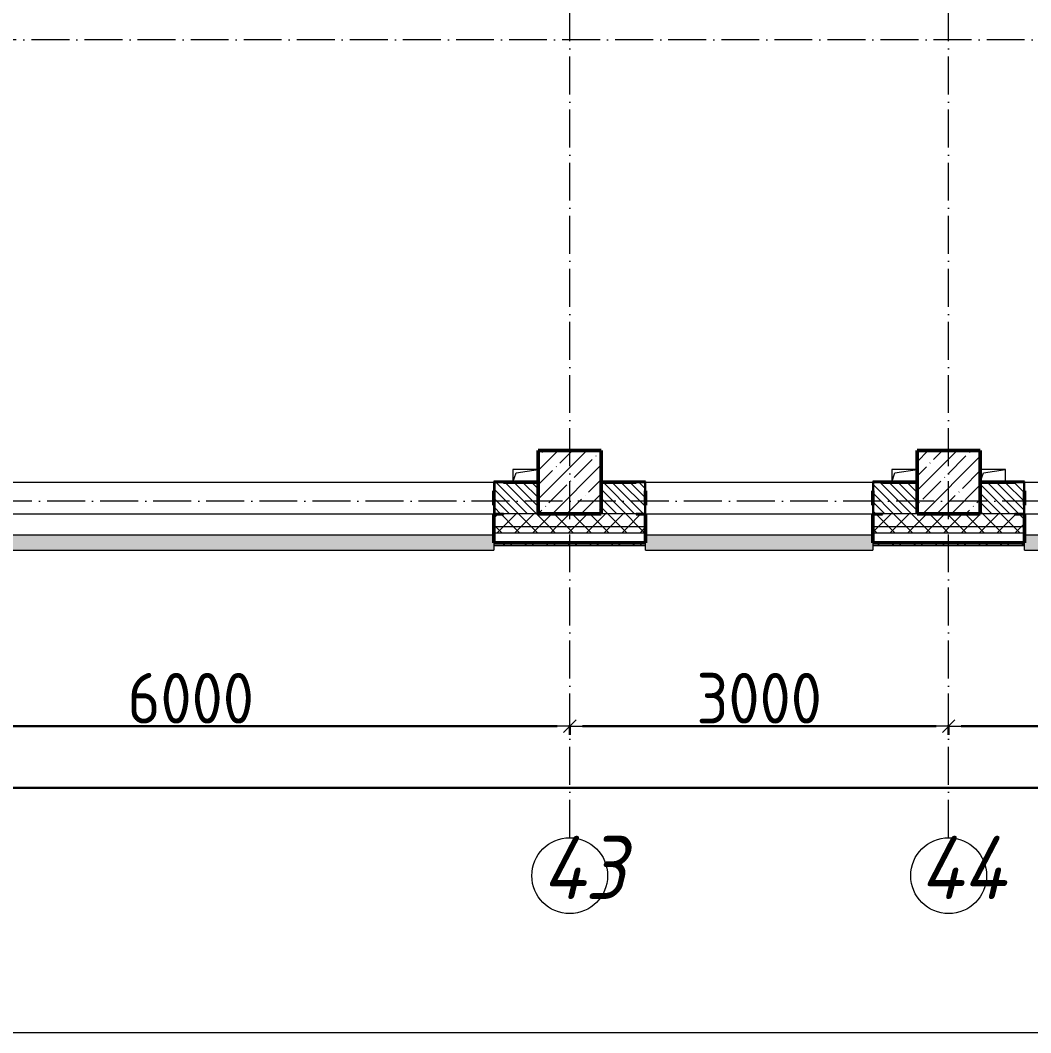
# Model space of a CAD drawing. Header units: millimetres. Extents: x -213536 to 1564669, y -45299 to 942238.
# Drawn here: x 39658 to 47658, y 452991 to 461002 of the extents above; entities that cross this region are included whole.
import ezdxf

# ---------------------------------------------------------------- set-up
doc = ezdxf.new("R2010")
doc.units = ezdxf.units.MM
doc.linetypes.add('50_200_ШТРИХ_1Т_ш5_п1_п1_', pattern=[700, 500, -100, 0, -100])
for name, color, linetype, lineweight in [('3.1) ЖБ окна 1.2 м', 102, 'Continuous', 30), ('A-____-____-DIMS', 7, 'Continuous', 9), ('A-GENM-____-MCUT', 7, 'Continuous', 25), ('A-GENM-____-OTLN', 7, 'Continuous', 9), ('A-GENM-____-OTLN-1', 7, 'Continuous', 25), ('A-GLAZ-____-OTLN', 7, 'Continuous', 9), ('A-WALL-____-MCUT-2', 7, 'Continuous', 50), ('A-WALL-____-MCUT-3', 7, 'Continuous', 9), ('A-WALL-____-OTLN', 7, 'Continuous', 9), ('A-WALL-____-PATT-1', 7, 'Continuous', 9), ('A-WALL-FNSH-MCUT-1', 7, 'Continuous', 9), ('S-COLS-____-MCUT', 7, 'Continuous', 50), ('S-COLS-____-OTLN', 7, 'Continuous', 9), ('S-GRID-____-IDEN', 7, 'Continuous', 9), ('S-GRID-____-OTLN-1', 7, '50_200_ШТРИХ_1Т_ш5_п1_п1_', 9)]:
    doc.layers.add(name, color=color, linetype=linetype, lineweight=lineweight)
doc.layers.add('A-GLAZ-____-OTLN-1', color=7, linetype='Continuous', lineweight=9, true_color=0xc0c0c0)
doc.styles.add('ISOCPEUR_I', font='isocpeui.ttf', dxfattribs={"width": 0.9, "height": 2.5})
doc.styles.add('СПДС', font='isocpeur.ttf', dxfattribs={"width": 0.9})
doc.dimstyles.new('Размера А3', dxfattribs={"dimtxt": 200, "dimasz": 100, "dimexe": 70, "dimexo": 100, "dimgap": 20, "dimtad": 1, "dimdec": 0, "dimrnd": 10, "dimzin": 0, "dimdsep": 46, "dimtxsty": 'СПДС', "dimblk": 'ARROWHEAD_6', "dimcen": 1, "dimclrd": 256, "dimclre": 256, "dimclrt": 256, "dimazin": 0, "dimtfac": 1, "dimtdec": 0, "dimtmove": 2, "dimatfit": 3, "dimfxl": 1, "dimtolj": 1, "dimtzin": 0, "dimarcsym": 0})
pattern_1 = [(45, (-15591.66, 459015.94), (-70.71068, 70.71068), []), (135, (-15591.66, 459015.94), (-70.71068, -70.71068), [])]
pattern_2 = [(135, (-15591.663, 459015.94), (-35.35534, -35.35534), [])]

# ---------------------------------------------------------------- blocks, each defined once
blk = doc.blocks.new('BSC_Колонна _Прямоугольная - 500х500-V52-АР1_План отверстий 2 этажа в осях 1-64_А-ГГ')
at = {"layer": 'S-COLS-____-OTLN'}
h = blk.add_hatch(dxfattribs=at)
h.set_pattern_fill('FP_81', color=256, style=0, pattern_type=2)
h.set_pattern_definition([(45, (-59600, 1668.96), (-114.04925, 114.04925), []), (45, (-59485.95, 1668.96), (-114.04925, 114.04925), [201.613, -40.323, 3.353, -36.97])])
h.paths.add_polyline_path([(-250, -250), (250, -250), (250, 250), (-250, 250)], flags=0)
at = {"layer": 'S-COLS-____-MCUT'}
for p, q in [((250, 250), (-250, 250)), ((-250, 250), (-250, -250)), ((250, -250), (250, 250)), ((-250, -250), (250, -250))]:
    blk.add_line(p, q, dxfattribs=at)
blk = doc.blocks.new('BSC_Колонна _Прямоугольная - 500х500-V91-АР1_План отверстий 2 этажа в осях 1-64_А-ГГ')
at = {"layer": 'S-COLS-____-OTLN'}
h = blk.add_hatch(dxfattribs=at)
h.set_pattern_fill('FP_120', color=256, style=0, pattern_type=2)
h.set_pattern_definition([(45, (-62600, 1668.96), (-114.04925, 114.04925), []), (45, (-62485.95, 1668.96), (-114.04925, 114.04925), [201.613, -40.323, 3.353, -36.97])])
h.paths.add_polyline_path([(-250, -250), (250, -250), (250, 250), (-250, 250), (-250, -175.1)], flags=0)
at = {"layer": 'S-COLS-____-MCUT'}
for p, q in [((250, 250), (-250, 250)), ((-250, 250), (-250, -250)), ((250, -250), (250, 250)), ((-250, -250), (250, -250))]:
    blk.add_line(p, q, dxfattribs=at)
blk = doc.blocks.new('Фахверк_СКБ_Уголок - 250_2700-27497298-АР1_План отверстий 2 этажа в осях 1-64_А-ГГ')
at = {"layer": 'A-GENM-____-MCUT'}
for p, q in [((200, 181), (125, 181)), ((125, 181), (125, 106)), ((131, 106), (131, 175)), ((131, 175), (200, 175)), ((200, 175), (200, 181)), ((125, 106), (131, 106)), ((131, -6), (125, -6)), ((125, -6), (125, -81)), ((131, -75), (131, -6)), ((200, -75), (131, -75)), ((200, -81), (200, -75)), ((125, -81), (200, -81))]:
    blk.add_line(p, q, dxfattribs=at)
blk = doc.blocks.new('AR_Отверстие прямоугольное _в плите_ - AR_Отверстие прямоугольное _в плите_-V161-АР1_План отверстий 2 этажа в осях 1-64_А-ГГ')
at = {"layer": 'A-GENM-____-OTLN'}
for p, q in [((100, 50), (-100, 50)), ((-100, 50), (-100, -50)), ((-100, -50), (-75, 25)), ((-75, 25), (100, 50))]:
    blk.add_line(p, q, dxfattribs=at)
blk = doc.blocks.new('AR_Отверстие прямоугольное _в плите_ - AR_Отверстие прямоугольное _в плите_-30510712-АР1_План отверстий 2 этажа в осях 1-64_А-ГГ')
at = {"layer": 'A-GENM-____-OTLN'}
for p, q in [((100, 50), (-100, 50)), ((-100, -50), (-75, 25)), ((-75, 25), (100, 50)), ((100, -50), (100, 50))]:
    blk.add_line(p, q, dxfattribs=at)
blk = doc.blocks.new('Отлив_СКБ - Отлив витража_120_НВФ-V194-АР1_План отверстий 2 этажа в осях 1-64_А-ГГ')
at = {"layer": 'A-GLAZ-____-OTLN-1'}
for points in [[(1800, -2), (1800, 0), (0, 0), (0, -2), (1544.5, -2)], [(1544.5, -120), (1800, -120), (1800, -2), (0, -2), (0, -120)]]:
    blk.add_hatch(color=256, dxfattribs=at).paths.add_polyline_path(points, flags=0)
at = {"layer": 'A-GLAZ-____-OTLN'}
for p, q in [((0, 0), (1800, 0)), ((1800, -2), (0, -2)), ((0, -120), (0, -83)), ((0, -120), (1800, -120)), ((1800, -83), (1800, -120))]:
    blk.add_line(p, q, dxfattribs=at)
blk = doc.blocks.new('Отлив_СКБ - Отлив витража_120_НВФ-31885687-АР1_План отверстий 2 этажа в осях 1-64_А-ГГ')
at = {"layer": 'A-GLAZ-____-OTLN-1'}
for points in [[(0, -2), (1800, -2), (1800, 0), (0, 0)], [(1484.9, -120), (1800, -120), (1800, -2), (0, -2), (0, -120)]]:
    blk.add_hatch(color=256, dxfattribs=at).paths.add_polyline_path(points, flags=0)
at = {"layer": 'A-GLAZ-____-OTLN'}
for p, q in [((0, 0), (1800, 0)), ((1800, -2), (0, -2)), ((1800, -63), (1800, -120)), ((0, -120), (0, -83)), ((0, -120), (1800, -120))]:
    blk.add_line(p, q, dxfattribs=at)
blk = doc.blocks.new('Отлив_СКБ - Отлив витража_120_НВФ-31885688-АР1_План отверстий 2 этажа в осях 1-64_А-ГГ')
at = {"layer": 'A-GLAZ-____-OTLN-1'}
for points in [[(4112.6, -2), (4800, -2), (4800, 0), (0, 0), (0, -2), (2345.2, -2)], [(4112.6, -120), (4800, -120), (4800, -2), (0, -2), (0, -120), (2345.2, -120)]]:
    blk.add_hatch(color=256, dxfattribs=at).paths.add_polyline_path(points, flags=0)
at = {"layer": 'A-GLAZ-____-OTLN'}
for p, q in [((0, 0), (4800, 0)), ((4800, -2), (0, -2)), ((0, -120), (0, -83)), ((0, -120), (4800, -120)), ((4800, -83), (4800, -120))]:
    blk.add_line(p, q, dxfattribs=at)
blk = doc.blocks.new('Ось сетки - Круг_Ø6_00__ISO-2_5_0_9K_-25732049-АР1_План отверстий 2 этажа в осях 1-64_А-ГГ')
at = {"layer": 'S-GRID-____-IDEN'}
blk.add_circle((0, 0), 3, dxfattribs=at)
blk = doc.blocks.new('ARROWHEAD_6')
at = {"color": 0, "linetype": 'Continuous'}
for p, q in [((0, 0), (-1, 0)), ((-0.5, -0.5), (0.5, 0.5))]:
    blk.add_line(p, q, dxfattribs=at)
blk = doc.blocks.new('*D5521')
at = {"layer": 'A-____-____-DIMS', "lineweight": -2, "transparency": 16777216}
for p, q in [((38008.3, 455423.5), (38008.3, 455347.4)), ((38108.3, 455417.4), (43908.3, 455417.4)), ((44008.3, 455423.5), (44008.3, 455347.4))]:
    blk.add_line(p, q, dxfattribs=at)
at = {"layer": 'Defpoints', "color": 0, "lineweight": 30, "transparency": 16777216}
for p in [(38008.3, 455523.5), (44008.3, 455523.5), (44008.3, 455417.4)]:
    blk.add_point(p, dxfattribs=at)
at = {"layer": 'A-____-____-DIMS', "lineweight": -2, "transparency": 16777216, "xscale": 100, "yscale": 100, "zscale": 100, "rotation": 180}
blk.add_blockref('ARROWHEAD_6', (38008.3, 455417.4), dxfattribs=at)
at = {"layer": 'A-____-____-DIMS', "lineweight": -2, "transparency": 16777216, "xscale": 100, "yscale": 100, "zscale": 100}
blk.add_blockref('ARROWHEAD_6', (44008.3, 455417.4), dxfattribs=at)
at = {"layer": 'A-____-____-DIMS', "transparency": 16777216, "insert": (41008.3, 455637.4), "char_height": 400, "attachment_point": 5, "style": 'СПДС'}
blk.add_mtext('\\A1;6000', dxfattribs=at)
blk = doc.blocks.new('*D5522')
at = {"layer": 'A-____-____-DIMS', "lineweight": -2, "transparency": 16777216}
for p, q in [((44008.3, 455423.5), (44008.3, 455347.4)), ((44108.3, 455417.4), (46908.3, 455417.4)), ((47008.3, 455423.5), (47008.3, 455347.4))]:
    blk.add_line(p, q, dxfattribs=at)
at = {"layer": 'Defpoints', "color": 0, "lineweight": 30, "transparency": 16777216}
for p in [(44008.3, 455523.5), (47008.3, 455523.5), (47008.3, 455417.4)]:
    blk.add_point(p, dxfattribs=at)
at = {"layer": 'A-____-____-DIMS', "lineweight": -2, "transparency": 16777216, "xscale": 100, "yscale": 100, "zscale": 100, "rotation": 180}
blk.add_blockref('ARROWHEAD_6', (44008.3, 455417.4), dxfattribs=at)
at = {"layer": 'A-____-____-DIMS', "lineweight": -2, "transparency": 16777216, "xscale": 100, "yscale": 100, "zscale": 100}
blk.add_blockref('ARROWHEAD_6', (47008.3, 455417.4), dxfattribs=at)
at = {"layer": 'A-____-____-DIMS', "transparency": 16777216, "insert": (45508.3, 455637.4), "char_height": 400, "attachment_point": 5, "style": 'СПДС'}
blk.add_mtext('\\A1;3000', dxfattribs=at)
blk = doc.blocks.new('*D5523')
at = {"layer": 'A-____-____-DIMS', "lineweight": -2, "transparency": 16777216}
for p, q in [((47008.3, 455423.5), (47008.3, 455347.4)), ((47108.3, 455417.4), (52908.3, 455417.4)), ((53008.3, 455423.5), (53008.3, 455347.4))]:
    blk.add_line(p, q, dxfattribs=at)
at = {"layer": 'Defpoints', "color": 0, "lineweight": 30, "transparency": 16777216}
for p in [(47008.3, 455523.5), (53008.3, 455523.5), (53008.3, 455417.4)]:
    blk.add_point(p, dxfattribs=at)
at = {"layer": 'A-____-____-DIMS', "lineweight": -2, "transparency": 16777216, "xscale": 100, "yscale": 100, "zscale": 100, "rotation": 180}
blk.add_blockref('ARROWHEAD_6', (47008.3, 455417.4), dxfattribs=at)
at = {"layer": 'A-____-____-DIMS', "lineweight": -2, "transparency": 16777216, "xscale": 100, "yscale": 100, "zscale": 100}
blk.add_blockref('ARROWHEAD_6', (53008.3, 455417.4), dxfattribs=at)
at = {"layer": 'A-____-____-DIMS', "transparency": 16777216, "insert": (50008.3, 455637.4), "char_height": 400, "attachment_point": 5, "style": 'СПДС'}
blk.add_mtext('\\A1;6000', dxfattribs=at)
blk = doc.blocks.new('*D5624')
at = {"layer": 'A-____-____-DIMS', "lineweight": -2, "transparency": 16777216}
for p, q in [((-17941.7, 454935.3), (-17941.7, 454859.2)), ((-17841.7, 454929.2), (85458.3, 454929.2)), ((85558.3, 454935.3), (85558.3, 454859.2))]:
    blk.add_line(p, q, dxfattribs=at)
at = {"layer": 'Defpoints', "color": 0, "lineweight": 30, "transparency": 16777216}
for p in [(-17941.7, 455035.3), (85558.3, 455035.3), (85558.3, 454929.2)]:
    blk.add_point(p, dxfattribs=at)
at = {"layer": 'A-____-____-DIMS', "lineweight": -2, "transparency": 16777216, "xscale": 100, "yscale": 100, "zscale": 100, "rotation": 180}
blk.add_blockref('ARROWHEAD_6', (-17941.7, 454929.2), dxfattribs=at)
at = {"layer": 'A-____-____-DIMS', "lineweight": -2, "transparency": 16777216, "xscale": 100, "yscale": 100, "zscale": 100}
blk.add_blockref('ARROWHEAD_6', (85558.3, 454929.2), dxfattribs=at)
at = {"layer": 'A-____-____-DIMS', "transparency": 16777216, "insert": (33808.3, 455149.2), "char_height": 400, "attachment_point": 5, "style": 'СПДС'}
blk.add_mtext('\\A1;103500', dxfattribs=at)
blk = doc.blocks.new('2этаж')
at = {"layer": 'S-GRID-____-OTLN-1', "color": 251, "ltscale": 0.6, "true_color": 0x636466}
for p, q in [((44008.3, 454533.3), (44008.3, 469166.5)), ((47008.3, 454533.3), (47008.3, 469166.5)), ((88359, 460847), (-20260.4, 460847)), ((88482.7, 457197), (-20260.4, 457197))]:
    blk.add_line(p, q, dxfattribs=at)
at = {"layer": 'S-GRID-____-IDEN', "char_height": 500, "attachment_point": 1, "style": 'ISOCPEUR_I'}
for s, insert, width in [('43', (43789.8, 454547.9), 425.696), ('44', (46780.8, 454547.9), 447.342)]:
    blk.add_mtext(s, dxfattribs=dict(at, insert=insert, width=width))
at = {"layer": 'A-____-____-DIMS'}
for base, p1, p2, picture, middle in [((44008.3, 455417.4), (38008.3, 455523.5), (44008.3, 455523.5), '*D5521', (41008.3, 455637.4)), ((47008.3, 455417.4), (44008.3, 455523.5), (47008.3, 455523.5), '*D5522', (45508.3, 455637.4)), ((53008.3, 455417.4), (47008.3, 455523.5), (53008.3, 455523.5), '*D5523', (50008.3, 455637.4)), ((85558.3, 454929.2), (-17941.7, 455035.3), (85558.3, 455035.3), '*D5624', (33808.3, 455149.2))]:
    dim = blk.add_linear_dim(base=base, p1=p1, p2=p2, dimstyle='Размера А3', override={"dimtxt": 400}, dxfattribs=at)
    dim.commit()
    dim.dimension.update_dxf_attribs({"geometry": picture, "text_midpoint": middle})

msp = doc.modelspace()

# ---------------------------------------------------------------- hatches: boundary and pattern name
at = {"layer": 'A-WALL-____-PATT-1'}
h = msp.add_hatch(dxfattribs=at)
h.set_pattern_fill('FP_6', color=256, style=0, pattern_type=2)
h.set_pattern_definition(pattern_2)
h.paths.add_polyline_path([(43604.7, 457097), (43758.3, 457097), (43758.3, 457347), (43414.3, 457347), (43414.3, 457278), (43408.3, 457278), (43408.3, 457166), (43414.3, 457166), (43414.3, 457097), (43483.3, 457097)], flags=0)
h.paths.add_polyline_path([(38533.3, 457097), (38602.3, 457097), (38602.3, 457166), (38608.3, 457166), (38608.3, 457278), (38602.3, 457278), (38602.3, 457347), (38258.3, 457347), (38258.3, 457097), (38302.3, 457097)], flags=0)
h = msp.add_hatch(dxfattribs=at)
h.set_pattern_fill('FP_6', color=256, style=0, pattern_type=2)
h.set_pattern_definition(pattern_2)
h.paths.add_polyline_path([(44602.3, 457097), (44602.3, 457166), (44608.3, 457166), (44608.3, 457278), (44602.3, 457278), (44602.3, 457347), (44258.3, 457347), (44258.3, 457097), (44533.3, 457097)], flags=0)
h.paths.add_polyline_path([(46758.3, 457097), (46758.3, 457347), (46414.3, 457347), (46414.3, 457278), (46408.3, 457278), (46408.3, 457166), (46414.3, 457166), (46414.3, 457097), (46483.3, 457097)], flags=0)
h = msp.add_hatch(dxfattribs=at)
h.set_pattern_fill('FP_6', color=256, style=0, pattern_type=2)
h.set_pattern_definition(pattern_2)
h.paths.add_polyline_path([(52442, 457097), (52758.3, 457097), (52758.3, 457347), (52414.3, 457347), (52414.3, 457278), (52408.3, 457278), (52408.3, 457166), (52414.3, 457166), (52414.3, 457097)], flags=0)
h.paths.add_polyline_path([(50602.3, 457097), (50602.3, 457166), (50608, 457166), (50608, 457278), (50602.3, 457278), (50602.3, 457347), (49414.3, 457347), (49414.3, 457278), (49408.3, 457278), (49408.3, 457166), (49414.3, 457166), (49414.3, 457097), (50533.3, 457097)], flags=0)
h.paths.add_polyline_path([(47533.3, 457097), (47602.3, 457097), (47602.3, 457166), (47608.3, 457166), (47608.3, 457278), (47602.3, 457278), (47602.3, 457347), (47258.3, 457347), (47258.3, 457097)], flags=0)
h = msp.add_hatch(dxfattribs=at)
h.set_pattern_fill('FP_1', color=256, style=0, pattern_type=2)
h.set_pattern_definition(pattern_1)
h.paths.add_polyline_path([(85658.3, 456997), (85658.3, 457097), (76633.3, 457097), (76633.3, 457091), (76558.3, 457091), (76558.3, 456997), (85158.3, 456997)], flags=0)
h.paths.add_polyline_path([(74758.3, 456997), (74758.3, 457091), (74683.3, 457091), (74683.3, 457097), (66808.3, 457097), (66808.3, 456997), (74535.3, 456997)], flags=0)
h.paths.add_polyline_path([(65308.3, 456997), (65808.3, 456997), (65808.3, 457097), (64683.3, 457097), (64683.3, 457091), (64608.3, 457091), (64608.3, 456997), (64683.3, 456997)], flags=0)
h.paths.add_polyline_path([(55408.3, 456997), (56808.3, 456997), (56808.3, 457097), (55483.3, 457097), (55483.3, 457091), (55408.3, 457091)], flags=0)
h.paths.add_polyline_path([(53258.3, 456997), (53608.3, 456997), (53608.3, 457091), (53533.3, 457091), (53533.3, 457097), (52483.3, 457097), (52483.3, 457091), (52408.3, 457091), (52408.3, 456997), (52758.3, 456997)], flags=0)
h.paths.add_polyline_path([(50608, 456997), (50608, 457091), (50533.3, 457091), (50533.3, 457097), (49483.3, 457097), (49483.3, 457091), (49408.3, 457091), (49408.3, 456997), (49790.8, 456997)], flags=0)
h.paths.add_polyline_path([(47608.3, 456997), (47608.3, 457091), (47533.3, 457091), (47533.3, 457097), (46483.3, 457097), (46483.3, 457091), (46408.3, 457091), (46408.3, 456997), (47139.6, 456997)], flags=0)
h.paths.add_polyline_path([(43758.3, 456997), (44608.3, 456997), (44608.3, 457091), (44533.3, 457091), (44533.3, 457097), (43483.3, 457097), (43483.3, 457091), (43408.3, 457091), (43408.3, 456997), (43604.7, 456997)], flags=0)
h.paths.add_polyline_path([(38302.3, 456997), (38608.3, 456997), (38608.3, 457091), (38533.3, 457091), (38533.3, 457097), (37483.3, 457097), (37483.3, 457091), (37408.3, 457091), (37408.3, 456997), (38258.3, 456997)], flags=0)
h.paths.add_polyline_path([(34408.3, 456997), (35608.3, 456997), (35608.3, 457091), (35533.3, 457091), (35533.3, 457097), (34483.3, 457097), (34483.3, 457091), (34408.3, 457091)], flags=0)
h.paths.add_polyline_path([(32116.2, 456997), (32608.3, 456997), (32608.3, 457091), (32533.3, 457091), (32533.3, 457097), (31483.3, 457097), (31483.3, 457091), (31408.3, 457091), (31408.3, 456997), (31483.3, 456997)], flags=0)
h.paths.add_polyline_path([(29465, 456997), (29608.3, 456997), (29608.3, 457091), (29533.3, 457091), (29533.3, 457097), (28483.3, 457097), (28483.3, 457091), (28408.3, 457091), (28408.3, 456997), (29258.3, 456997)], flags=0)
h.paths.add_polyline_path([(26608.3, 456997), (26608.3, 457091), (26533.3, 457091), (26533.3, 457097), (25483.3, 457097), (25483.3, 457091), (25408.3, 457091), (25408.3, 456997), (26533.3, 456997)], flags=0)
h.paths.add_polyline_path([(23608.3, 456997), (23608.3, 457091), (23533.3, 457091.6), (23533.3, 457097), (22208.3, 457097), (22208.3, 456997), (23602.3, 456997)], flags=0)
h.paths.add_polyline_path([(19208.3, 456997), (20408.3, 456997), (20408.3, 457091), (20333.3, 457091), (20333.3, 457097), (19208.3, 457097)], flags=0)
h.paths.add_polyline_path([(17402.3, 456997), (17408.3, 456997), (17408.3, 457091), (17333.3, 457091), (17333.3, 457097), (16283.3, 457097), (16283.3, 457091), (16208.3, 457091), (16209, 456997), (17333.3, 456997)], flags=0)
h.paths.add_polyline_path([(14333.3, 456997), (14408.3, 456997), (14408.3, 457091), (14333.3, 457091), (14333.3, 457097), (13208.3, 457097), (13208.3, 456997), (13708.3, 456997)], flags=0)
h.paths.add_polyline_path([(10708.3, 456997), (11408.3, 456997), (11408.3, 457091), (11333.3, 457091), (11333.3, 457097), (10208.3, 457097), (10208.3, 456997)], flags=0)
h.paths.add_polyline_path([(8408.3, 456997), (8408.3, 457091), (8333.3, 457091), (8333.3, 457097), (7283.3, 457097), (7283.3, 457091), (7208.3, 457091), (7208.3, 456997), (7371.7, 456997)], flags=0)
h.paths.add_polyline_path([(5333.3, 456997), (5408.3, 456997), (5408.3, 457091), (5333.3, 457091), (5333.3, 457097), (4208.3, 457097), (4208.3, 456997), (4720.5, 456997)], flags=0)
h.paths.add_polyline_path([(1208.3, 456997), (2408.3, 456997), (2408.3, 457091), (2333.3, 457091), (2333.3, 457097), (1208.3, 457097)], flags=0)
h.paths.add_polyline_path([(-591.7, 456997), (-591.7, 457091), (-666.7, 457091), (-666.7, 457097), (-1716.7, 457097), (-1716.7, 457091), (-1791.7, 457091), (-1791.7, 456997), (-691.7, 456997)], flags=0)
h.paths.add_polyline_path([(-2791.7, 456997), (-2791.7, 457091), (-2866.7, 457091), (-2866.7, 457097), (-8116.7, 457097), (-8116.7, 457091), (-8191.7, 457091), (-8191.7, 456997), (-3233.1, 456997)], flags=0)
h.paths.add_polyline_path([(-10291.7, 456997), (-9191.7, 456997), (-9191.7, 457091), (-9266.7, 457091), (-9266.7, 457097), (-18041.7, 457097), (-18041.7, 456997), (-10303, 456997)], flags=0)
h = msp.add_hatch(dxfattribs=at)
h.set_pattern_fill('FP_1', color=256, style=0, pattern_type=2)
h.set_pattern_definition(pattern_1)
h.paths.add_polyline_path([(85658.3, 456947), (85758.3, 456947), (85758.3, 456997), (76558.3, 456997), (76558.3, 456947), (85140.1, 456947)], flags=0)
h.paths.add_polyline_path([(73651.6, 456947), (74758.3, 456947), (74758.3, 456997), (66808.3, 456997), (66808.3, 456947), (72767.9, 456947)], flags=0)
h.paths.add_polyline_path([(64608.3, 456947), (65808.3, 456947), (65808.3, 456997), (64608.3, 456997)], flags=0)
h.paths.add_polyline_path([(56808.3, 456947), (56808.3, 456997), (55408.3, 456997), (55408.3, 456947), (55977, 456947)], flags=0)
h.paths.add_polyline_path([(53608.3, 456947), (53608.3, 456997), (52408.3, 456997), (52408.3, 456947), (53325.8, 456947)], flags=0)
h.paths.add_polyline_path([(49790.8, 456947), (50608, 456947), (50608, 456997), (49408.3, 456997), (49408.3, 456947)], flags=0)
h.paths.add_polyline_path([(47608.3, 456947), (47608.3, 456997), (46408.3, 456997), (46408.3, 456947), (47139.6, 456947)], flags=0)
h.paths.add_polyline_path([(44488.4, 456947), (44608.3, 456947), (44608.3, 456997), (43408.3, 456997), (43408.3, 456947), (43604.7, 456947)], flags=0)
h.paths.add_polyline_path([(38608.3, 456947), (38608.3, 456997), (37408.3, 456997), (37408.3, 456947), (38302.3, 456947)], flags=0)
h.paths.add_polyline_path([(35608.3, 456947), (35608.3, 456997), (34408.3, 456997), (34408.3, 456947), (34767.4, 456947)], flags=0)
h.paths.add_polyline_path([(31408.3, 456947), (32608.3, 456947), (32608.3, 456997), (31408.3, 456997)], flags=0)
h.paths.add_polyline_path([(29465, 456947), (29608.3, 456947), (29608.3, 456997), (28408.3, 456997), (28408.3, 456947), (28581.3, 456947)], flags=0)
h.paths.add_polyline_path([(26608.3, 456947), (26608.3, 456997), (25408.3, 456997), (25408.3, 456947), (25930.1, 456947)], flags=0)
h.paths.add_polyline_path([(23278.9, 456947), (23608.3, 456947), (23608.3, 456997), (22208.3, 456997), (22208.3, 456947), (22395.1, 456947)], flags=0)
h.paths.add_polyline_path([(20408.3, 456947), (20408.3, 456997), (19208.3, 456997), (19208.3, 456947), (19743.9, 456947)], flags=0)
h.paths.add_polyline_path([(17408.3, 456947), (17408.3, 456997), (16208.3, 456997), (16209, 456947)], flags=0)
h.paths.add_polyline_path([(14408.3, 456947), (14408.3, 456997), (13208.3, 456997), (13208.3, 456947)], flags=0)
h.paths.add_polyline_path([(10208.3, 456947), (11408.3, 456947), (11408.3, 456997), (10208.3, 456997)], flags=0)
h.paths.add_polyline_path([(8408.3, 456947), (8408.3, 456997), (7208.3, 456997), (7208.3, 456947), (7371.7, 456947)], flags=0)
h.paths.add_polyline_path([(5408.3, 456947), (5408.3, 456997), (4208.3, 456997), (4208.3, 456947), (4720.5, 456947)], flags=0)
h.paths.add_polyline_path([(2408.3, 456947), (2408.3, 456997), (1208.3, 456997), (1208.3, 456947), (2069.3, 456947)], flags=0)
h.paths.add_polyline_path([(-591.7, 456947), (-591.7, 456997), (-1791.7, 456997), (-1791.7, 456947), (-1465.6, 456947)], flags=0)
h.paths.add_polyline_path([(-2791.7, 456947), (-2791.7, 456997), (-8191.7, 456997), (-8191.7, 456947), (-3233.1, 456947)], flags=0)
h.paths.add_polyline_path([(-9191.7, 456947), (-9191.7, 456997), (-18141.7, 456997), (-18141.7, 456947), (-10303, 456947)], flags=0)
h = msp.add_hatch(dxfattribs=at)
h.set_pattern_fill('FP_3', color=256, style=0, pattern_type=2)
h.set_pattern_definition([(45, (-15591.66, 459015.94), (-85.53659, 85.53659), []), (45, (-15534.64, 459015.94), (-85.53659, 85.53659), [])])
h.paths.add_polyline_path([(55977, 456847), (56273.3, 456847), (56273.3, 456867), (55409.3, 456867), (55409.3, 456847)], flags=0)
h.paths.add_polyline_path([(53325.8, 456847), (53608.3, 456847), (53608.3, 456867), (52408.3, 456867), (52408.3, 456847), (52442, 456847)], flags=0)
h.paths.add_polyline_path([(50608, 456847), (50608, 456867), (49408.3, 456867), (49408.3, 456847), (49790.8, 456847)], flags=0)
h.paths.add_polyline_path([(46409.3, 456847), (47608.3, 456847), (47608.3, 456867), (46409.3, 456867)], flags=0)
h.paths.add_polyline_path([(44488.4, 456847), (44608.3, 456847), (44608.3, 456867), (43408.3, 456867), (43408.3, 456847), (43604.7, 456847)], flags=0)
h.paths.add_polyline_path([(37418.6, 456847), (38608.3, 456847), (38608.3, 456867), (37408.3, 456867), (37408.3, 456847)], flags=0)
h.paths.add_polyline_path([(35608.3, 456847), (35608.3, 456867), (34408.3, 456867), (34408.3, 456847), (34767.4, 456847)], flags=0)
h.paths.add_polyline_path([(32116.2, 456847), (32608.3, 456847), (32608.3, 456867), (31408.3, 456867), (31408.3, 456847)], flags=0)
h.paths.add_polyline_path([(29465, 456847), (29608.3, 456847), (29608.3, 456867), (28408.3, 456867), (28408.3, 456847), (28581.3, 456847)], flags=0)
h.paths.add_polyline_path([(25930.1, 456847), (26608.3, 456847), (26608.3, 456867), (25408.3, 456867), (25408.3, 456847)], flags=0)
h.paths.add_polyline_path([(23278.9, 456847), (23608.3, 456847), (23608.3, 456867), (22743.3, 456867), (22743.3, 456847)], flags=0)

# ---------------------------------------------------------------- linework, layer by layer
at = {"color": 1, "lineweight": 0}
msp.add_lwpolyline([(-23154.5, 551818.7), (90081.5, 551818.7), (90081.5, 452990.7), (-23154.5, 452990.7)], close=True, dxfattribs=at)
at = {"layer": 'A-WALL-____-MCUT-2'}
for p, q in [((43758.3, 457347), (43483.3, 457347)), ((44533.3, 457347), (44258.3, 457347)), ((46758.3, 457347), (46483.3, 457347)), ((47533.3, 457347), (47258.3, 457347)), ((43408.3, 457278), (43408.3, 457166)), ((44608.3, 457166), (44608.3, 457278)), ((46408.3, 457278), (46408.3, 457166)), ((47608.3, 457166), (47608.3, 457278)), ((43408.3, 457091), (43408.3, 456867)), ((44608.3, 456867), (44608.3, 457091)), ((46408.3, 457091), (46408.3, 456867)), ((47608.3, 456867), (47608.3, 457091)), ((43408.3, 456867), (44608.3, 456867)), ((46408.3, 456867), (47608.3, 456867))]:
    msp.add_line(p, q, dxfattribs=at)
at = {"layer": 'A-WALL-____-MCUT-3'}
for p, q in [((43758.3, 457097), (43483.3, 457097)), ((44533.3, 457097), (44258.3, 457097)), ((46758.3, 457097), (46483.3, 457097)), ((47533.3, 457097), (47258.3, 457097)), ((43408.3, 456997), (44608.3, 456997)), ((43408.3, 456947), (44608.3, 456947)), ((46408.3, 456997), (47608.3, 456997)), ((46408.3, 456947), (47608.3, 456947))]:
    msp.add_line(p, q, dxfattribs=at)
at = {"layer": 'A-WALL-____-OTLN'}
for p, q in [((38608.3, 457347), (43408.3, 457347)), ((44608.3, 457347), (46408.3, 457347)), ((47608.3, 457347), (49408.3, 457347)), ((38608.3, 457097), (43408.3, 457097)), ((44608.3, 457097), (46408.3, 457097)), ((47608.3, 457097), (49408.3, 457097))]:
    msp.add_line(p, q, dxfattribs=at)
at = {"layer": 'A-WALL-FNSH-MCUT-1'}
for p, q in [((43408.3, 456867), (43408.3, 456847)), ((44608.3, 456847), (44608.3, 456867)), ((46409.3, 456867), (46409.3, 456847)), ((47608.3, 456847), (47608.3, 456867)), ((47608.3, 456867), (47608.3, 456867)), ((43408.3, 456847), (44608.3, 456847)), ((46409.3, 456847), (47608.3, 456847))]:
    msp.add_line(p, q, dxfattribs=at)

# ---------------------------------------------------------------- block references
at = {"layer": '3.1) ЖБ окна 1.2 м'}
msp.add_blockref('2этаж', (0, 0), dxfattribs=at)
at = {"layer": 'A-GENM-____-OTLN'}
for name, p in [('AR_Отверстие прямоугольное _в плите_ - AR_Отверстие прямоугольное _в плите_-V161-АР1_План отверстий 2 этажа в осях 1-64_А-ГГ', (43658.3, 457397)), ('AR_Отверстие прямоугольное _в плите_ - AR_Отверстие прямоугольное _в плите_-V161-АР1_План отверстий 2 этажа в осях 1-64_А-ГГ', (46658.3, 457397)), ('AR_Отверстие прямоугольное _в плите_ - AR_Отверстие прямоугольное _в плите_-30510712-АР1_План отверстий 2 этажа в осях 1-64_А-ГГ', (47358.3, 457397))]:
    msp.add_blockref(name, p, dxfattribs=at)
at = {"layer": 'A-GENM-____-OTLN-1'}
for p in [(43283.3, 457172), (46283.3, 457172)]:
    msp.add_blockref('Фахверк_СКБ_Уголок - 250_2700-27497298-АР1_План отверстий 2 этажа в осях 1-64_А-ГГ', p, dxfattribs=at)
at = {"layer": 'A-GENM-____-OTLN-1', "rotation": 180}
for p in [(44733.3, 457272), (47733.3, 457272)]:
    msp.add_blockref('Фахверк_СКБ_Уголок - 250_2700-27497298-АР1_План отверстий 2 этажа в осях 1-64_А-ГГ', p, dxfattribs=at)
at = {"layer": 'A-GLAZ-____-OTLN'}
for name, p in [('Отлив_СКБ - Отлив витража_120_НВФ-31885688-АР1_План отверстий 2 этажа в осях 1-64_А-ГГ', (38608.3, 456930)), ('Отлив_СКБ - Отлив витража_120_НВФ-31885687-АР1_План отверстий 2 этажа в осях 1-64_А-ГГ', (44608.3, 456930)), ('Отлив_СКБ - Отлив витража_120_НВФ-V194-АР1_План отверстий 2 этажа в осях 1-64_А-ГГ', (47608.3, 456930))]:
    msp.add_blockref(name, p, dxfattribs=at)
at = {"layer": 'S-COLS-____-OTLN'}
for name, p in [('BSC_Колонна _Прямоугольная - 500х500-V52-АР1_План отверстий 2 этажа в осях 1-64_А-ГГ', (44008.3, 457347)), ('BSC_Колонна _Прямоугольная - 500х500-V91-АР1_План отверстий 2 этажа в осях 1-64_А-ГГ', (47008.3, 457347))]:
    msp.add_blockref(name, p, dxfattribs=at)
at = {"layer": 'S-GRID-____-IDEN', "xscale": 99.99999999999993, "yscale": 99.99999999999993, "zscale": 99.99999999999993}
for p in [(44008.3, 454233.3), (47008.3, 454233.3)]:
    msp.add_blockref('Ось сетки - Круг_Ø6_00__ISO-2_5_0_9K_-25732049-АР1_План отверстий 2 этажа в осях 1-64_А-ГГ', p, dxfattribs=at)

doc.saveas('drawing.dxf')
